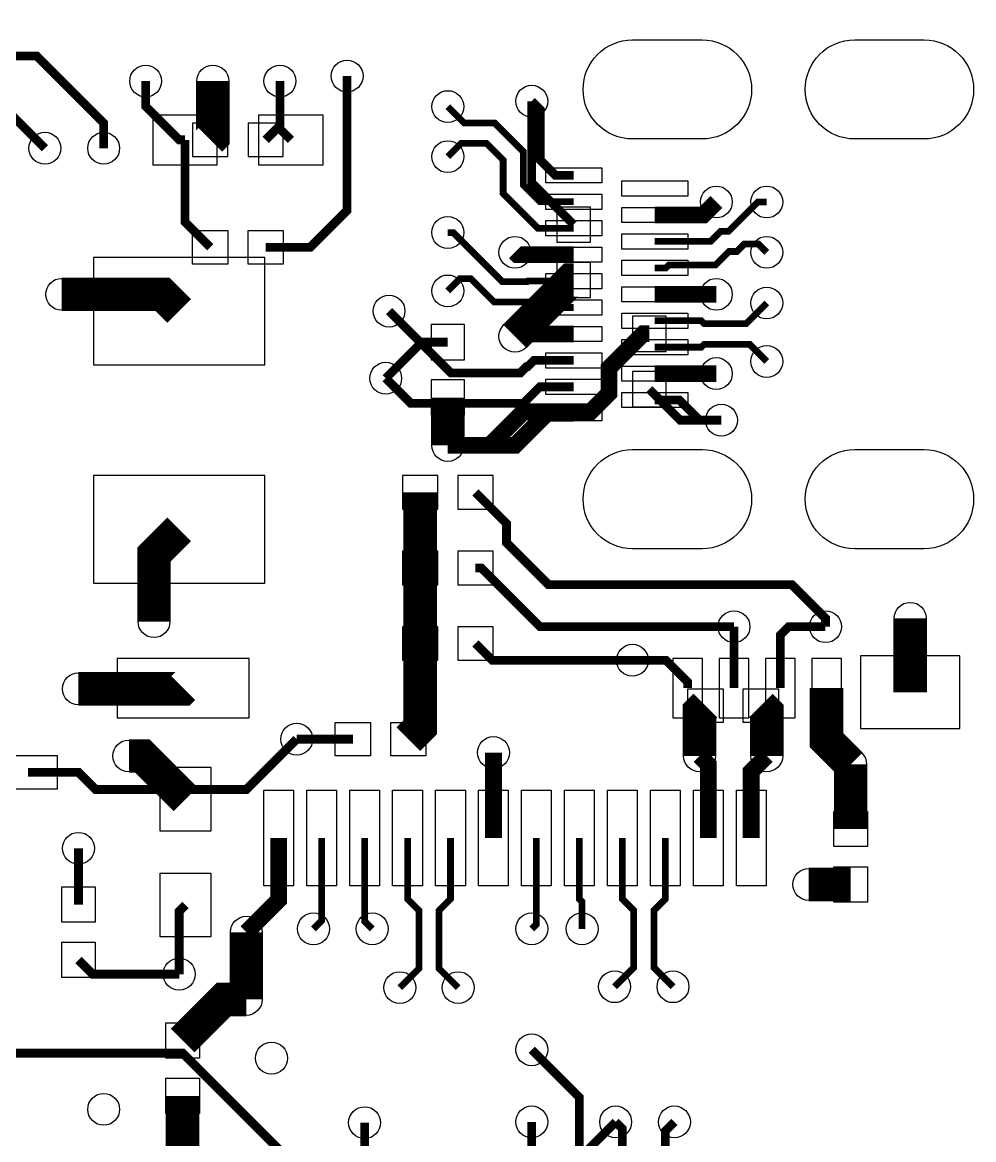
# Model space of a CAD drawing. Extents: x 10 to 3390, y -1467 to 2140.
# Drawn here: x 2817 to 3383, y 701 to 1367 of the extents above; entities that cross this region are included whole.
import ezdxf

# ---------------------------------------------------------------- set-up
doc = ezdxf.new("R2010")
doc.units = 0
for name, color, linetype in [('ETCH_BOTTOM', 6, 'CONTINUOUS'), ('ETCH_TOP', 150, 'CONTINUOUS'), ('PAD_BOTTOM', 254, 'CONTINUOUS'), ('PAD_TOP', 254, 'CONTINUOUS')]:
    doc.layers.add(name, color=color, linetype=linetype)

msp = doc.modelspace()

# ---------------------------------------------------------------- linework, layer by layer
at = {"layer": 'ETCH_BOTTOM'}
for points, const_width in [([(2645, 1682), (2576.5, 1613.5), (2566.5, 1613.5), (2549.37, 1596.37), (2549.37, 1517.63), (2556, 1511), (2649, 1511), (2680, 1480), (2680, 1452), (2785, 1347), (2825, 1347), (2865, 1307), (2865, 1292)], 5.25), ([(2526.5, 1610), (2530, 1606.5), (2530, 1515.13), (2547.56, 1497.57), (2642.43, 1497.57), (2665, 1475), (2665, 1442), (2795, 1312), (2810, 1312), (2830, 1292)], 5.25), ([(2928.5, 1297), (2930, 1298.5), (2930, 1332)], 20), ([(2970, 1332), (2970, 1305.5), (2961.5, 1297)], 5.25), ([(3120, 1320), (3120, 1271.5), (3145, 1246.5)], 5.25), ([(3145, 1213.5), (3143.5, 1213.5), (3110, 1180)], 20), ([(2910, 1195), (2900, 1205), (2840, 1205)], 20), ([(3070, 1115), (3095, 1115), (3115, 1135), (3155, 1135), (3166, 1146), (3166, 1161), (3186.5, 1181.5), (3190, 1181.5)], 10), ([(3070, 1176.5), (3054.51, 1176.5), (3033.01, 1155)], 5.25), ([(3070, 1143.5), (3070, 1115)], 20), ([(3190, 1148.5), (3208.5, 1130), (3232.99, 1130)], 5.25), ([(3053.5, 1087), (3053.5, 1042)], 20), ([(3295, 1007), (3295, 1012), (3275, 1032), (3130, 1032), (3105, 1057), (3105, 1068.5), (3086.5, 1087)], 5.25), ([(2910, 1065), (2895, 1050), (2895, 1010)], 20), ([(3053.5, 1042), (3053.5, 997)], 20), ([(3240.51, 1007), (3125, 1007), (3090, 1042), (3086.5, 1042)], 5.25), ([(3345.43, 967.97), (3345.43, 1012)], 20), ([(3053.5, 997), (3053.5, 972)], 20), ([(3240.51, 970.43), (3240.51, 1007)], 5.25), ([(3268.07, 970.43), (3268.07, 1002), (3273.07, 1007), (3295, 1007)], 5.25), ([(3086.5, 997), (3096.5, 987), (3180, 987)], 5.25), ([(3180, 987), (3200, 987), (3212.95, 974.05), (3212.95, 970.43)], 5.25), ([(2850, 970), (2911.93, 970), (2912.36, 970.43)], 20), ([(3295.63, 970.43), (3295.63, 939.37), (3310, 925)], 20), ([(2819.84, 920.24), (2850, 920.24), (2860.24, 910), (2950, 910), (2980, 940)], 5.25), ([(2793.5, 753), (2912, 753), (2980, 685), (3143, 685), (3170, 712)], 5.25)]:
    msp.add_lwpolyline(points, dxfattribs=dict(at, const_width=const_width))
at = {"layer": 'ETCH_TOP'}
for points, const_width in [([(2890, 1332), (2890, 1317), (2910, 1297), (2913.5, 1297)], 5.25), ([(2961.5, 1233), (2988, 1233), (3010, 1255), (3010, 1335)], 5.25), ([(2970, 1332), (2970, 1303.5), (2976.5, 1297)], 5.25), ([(3070, 1316.8), (3079.8, 1307), (3098, 1307), (3115, 1290), (3115, 1270), (3124.88, 1260.12), (3145.08, 1260.12)], 4), ([(3120, 1320), (3125, 1315), (3125, 1285), (3134.13, 1275.87), (3145.08, 1275.87)], 5.25), ([(2928.5, 1233), (2913.5, 1248), (2913.5, 1297)], 5.25), ([(3145.08, 1244.37), (3123.65, 1244.37), (3103, 1265.02), (3103, 1285.02), (3093.02, 1295), (3078, 1295), (3070, 1287)], 4), ([(3193.31, 1252.24), (3222.24, 1252.24), (3230, 1260)], 10), ([(3260, 1260), (3254.75, 1260), (3237.25, 1242.5), (3232.5, 1242.5), (3226.5, 1236.5), (3193.31, 1236.5)], 4), ([(3070, 1241.8), (3073.2, 1241.8), (3102.5, 1212.5), (3117.25, 1212.5), (3117.62, 1212.87), (3145.08, 1212.87)], 4), ([(3110, 1230), (3111.38, 1228.62), (3145.08, 1228.62)], 10), ([(3260, 1230), (3255.07, 1234.93), (3246.66, 1234.93), (3242.23, 1230.5), (3237.48, 1230.5), (3229.48, 1222.5), (3201.75, 1222.5), (3200, 1220.75), (3193.31, 1220.75)], 4), ([(3070, 1207), (3077.26, 1214.26), (3083.76, 1214.26), (3097.52, 1200.5), (3119.25, 1200.5), (3122.62, 1197.13), (3145.08, 1197.13)], 4), ([(3230, 1205), (3193.31, 1205)], 10), ([(3193.31, 1189.25), (3221, 1189.25), (3222.75, 1187.5), (3247.7, 1187.5), (3260, 1199.8)], 4), ([(3145.08, 1165.63), (3121.27, 1165.63), (3117.51, 1161.87), (3116.87, 1161.87), (3113.15, 1158.15), (3071.85, 1158.15), (3035, 1195)], 5.25), ([(3145.08, 1181.38), (3111.38, 1181.38), (3110, 1180)], 10), ([(3260, 1165), (3249.74, 1175.26), (3222.75, 1175.26), (3220.99, 1173.5), (3193.31, 1173.5)], 4), ([(3193.31, 1157.76), (3230, 1157.76)], 10), ([(3033.01, 1155), (3048.01, 1140), (3115, 1140), (3124.88, 1149.88), (3145.08, 1149.88)], 5.25), ([(3070, 1115), (3110, 1115), (3129.13, 1134.13), (3145.08, 1134.13)], 10), ([(3193.31, 1142.01), (3207.99, 1142.01), (3220, 1130), (3232.99, 1130)], 5.25), ([(3053.5, 972), (3053.5, 947), (3046.5, 940)], 20), ([(3220, 930), (3220, 956.5), (3223.5, 960)], 20), ([(3260, 930), (3260, 956.5), (3256.5, 960)], 20), ([(2880, 930), (2888, 930), (2913.75, 904.25)], 20), ([(3013.5, 940), (2980, 940)], 5.25), ([(3097.2, 881.17), (3097.2, 932)], 10), ([(3225.16, 881.17), (3225.16, 924.84), (3220, 930)], 10), ([(3250.75, 881.17), (3250.75, 920.75), (3260, 930)], 10), ([(3310, 925), (3310, 886.5)], 20), ([(2969.25, 881.17), (2969.25, 844.25), (2950, 825)], 10), ([(2994.84, 881.17), (2994.84, 831.84), (2990, 827)], 4), ([(3020.43, 881.17), (3020.43, 831.57), (3025, 827)], 4), ([(3041.41, 792), (3052.81, 803.4), (3052.81, 837.99), (3046.02, 844.78), (3046.02, 881.17)], 4), ([(3076.21, 792), (3064.81, 803.4), (3064.81, 837.99), (3071.61, 844.79), (3071.61, 881.17)], 4), ([(3122.8, 881.17), (3122.8, 829.8), (3120, 827)], 4), ([(3150, 827), (3150, 843.18), (3148.39, 844.79), (3148.39, 881.17)], 4), ([(3169.37, 792.55), (3180.77, 803.95), (3180.77, 837.99), (3173.98, 844.78), (3173.98, 881.17)], 4), ([(3204.17, 792.55), (3192.77, 803.95), (3192.77, 837.99), (3199.57, 844.79), (3199.57, 881.17)], 4), ([(2850, 841.5), (2850, 875)], 5.25), ([(3310, 853.5), (3285, 853.5)], 20), ([(2910, 800), (2910, 837.5), (2913.75, 841.25)], 5.25), ([(2950, 825), (2950, 785)], 20), ([(2910, 800), (2858.5, 800), (2850, 808.5)], 5.25), ([(2950, 785), (2936.5, 785), (2912, 760.5)], 20), ([(3148.39, 652.83), (3148.39, 726.61), (3120, 755)], 5.25), ([(2912, 727.5), (2912, 694)], 20), ([(3020.43, 652.83), (3020.43, 711.57)], 5.25), ([(3122.8, 652.83), (3120, 655.63), (3120, 712)], 5.25), ([(3173.98, 652.83), (3173.98, 708.02), (3170, 712)], 5.25), ([(3199.57, 652.83), (3199.57, 706.57), (3205, 712)], 5.25)]:
    msp.add_lwpolyline(points, dxfattribs=dict(at, const_width=const_width))
at = {"layer": 'PAD_BOTTOM'}
for points in [[(3180.125, 1356.58), (3221.455, 1356.58, -1), (3221.455, 1297.52), (3180.125, 1297.52, -1)], [(3312.405, 1356.58), (3353.735, 1356.58, -1), (3353.735, 1297.52), (3312.405, 1297.52, -1)], [(3180.125, 1112.48), (3221.455, 1112.48, -1), (3221.455, 1053.42), (3180.125, 1053.42, -1)], [(3312.405, 1112.48), (3353.735, 1112.48, -1), (3353.735, 1053.42), (3312.405, 1053.42, -1)]]:
    msp.add_lwpolyline(points, format="xyb", close=True, dxfattribs=at)
for points in [[(2939, 1307), (2918, 1307), (2918, 1287), (2939, 1287)], [(2972, 1307), (2951, 1307), (2951, 1287), (2972, 1287)], [(3155, 1236), (3155, 1257), (3135, 1257), (3135, 1236)], [(2859, 1227), (2859, 1163), (2961, 1163), (2961, 1227)], [(3155, 1203), (3155, 1224), (3135, 1224), (3135, 1203)], [(3180, 1192), (3180, 1171), (3200, 1171), (3200, 1192)], [(3080, 1166), (3080, 1187), (3060, 1187), (3060, 1166)], [(3180, 1159), (3180, 1138), (3200, 1138), (3200, 1159)], [(3080, 1133), (3080, 1154), (3060, 1154), (3060, 1133)], [(2859, 1097), (2859, 1033), (2961, 1033), (2961, 1097)], [(3043, 1077), (3064, 1077), (3064, 1097), (3043, 1097)], [(3076, 1077), (3097, 1077), (3097, 1097), (3076, 1097)], [(3043, 1032), (3064, 1032), (3064, 1052), (3043, 1052)], [(3076, 1032), (3097, 1032), (3097, 1052), (3076, 1052)], [(3043, 987), (3064, 987), (3064, 1007), (3043, 1007)], [(3076, 987), (3097, 987), (3097, 1007), (3076, 1007)], [(2872.99, 952.715), (2951.73, 952.715), (2951.73, 988.145), (2872.99, 988.145)], [(3221.81, 952.71), (3221.81, 988.14), (3204.09, 988.14), (3204.09, 952.71)], [(3249.37, 952.71), (3249.37, 988.14), (3231.65, 988.14), (3231.65, 952.71)], [(3276.93, 952.71), (3276.93, 988.14), (3259.21, 988.14), (3259.21, 952.71)], [(3304.49, 952.71), (3304.49, 988.14), (3286.77, 988.14), (3286.77, 952.71)], [(3374.96, 989.625), (3315.9, 989.625), (3315.9, 946.315), (3374.96, 946.315)], [(2837.555, 930.085), (2802.125, 930.085), (2802.125, 910.395), (2837.555, 910.395)]]:
    msp.add_lwpolyline(points, close=True, dxfattribs=at)
for centre in [(3010, 1335), (2890, 1332), (2930, 1332), (2970, 1332), (3070, 1316.8), (3120, 1320), (2830, 1292), (2865, 1292), (3070, 1287), (3230, 1260), (3260, 1260), (3070, 1241.8), (3110, 1230), (3260, 1230), (2840, 1205), (3070, 1207), (3230, 1205), (3260, 1199.8), (3035, 1195), (3110, 1180), (3260, 1165), (3230, 1157.76), (3033.01, 1155), (3232.99, 1130), (3070, 1115), (2895, 1010), (3345.43, 1012), (3240.51, 1007), (3295, 1007), (3180, 987), (2850, 970), (3053.5, 972), (2980, 940), (2880, 930), (3097.2, 932), (3220, 930), (3260, 930), (3310, 925), (2850, 875), (3285, 853.5), (2950, 825), (2990, 827), (3025, 827), (3120, 827), (3150, 827), (2910, 800), (3041.41, 792), (3076.21, 792), (3169.37, 792.55), (3204.17, 792.55), (2950, 785), (2965, 750), (3120, 755), (2865, 719.5), (3020.43, 711.57), (3120, 712), (3170, 712), (3205, 712), (2912, 694)]:
    msp.add_circle(centre, 9.5, dxfattribs=at)
at = {"layer": 'PAD_TOP'}
for points in [[(3180.125, 1356.58), (3221.455, 1356.58, -1), (3221.455, 1297.52), (3180.125, 1297.52, -1)], [(3312.405, 1356.58), (3353.735, 1356.58, -1), (3353.735, 1297.52), (3312.405, 1297.52, -1)], [(3180.125, 1112.48), (3221.455, 1112.48, -1), (3221.455, 1053.42), (3180.125, 1053.42, -1)], [(3312.405, 1112.48), (3353.735, 1112.48, -1), (3353.735, 1053.42), (3312.405, 1053.42, -1)]]:
    msp.add_lwpolyline(points, format="xyb", close=True, dxfattribs=at)
for points in [[(2932.5, 1282), (2894.5, 1282), (2894.5, 1312), (2932.5, 1312)], [(2995.5, 1282), (2957.5, 1282), (2957.5, 1312), (2995.5, 1312)], [(3128.35, 1271.34), (3128.35, 1280.4), (3161.81, 1280.4), (3161.81, 1271.34)], [(3173.62, 1263.46), (3173.62, 1272.52), (3212.99, 1272.52), (3212.99, 1263.46)], [(3128.35, 1255.59), (3128.35, 1264.65), (3161.81, 1264.65), (3161.81, 1255.59)], [(3173.62, 1247.71), (3173.62, 1256.77), (3212.99, 1256.77), (3212.99, 1247.71)], [(3128.35, 1239.84), (3128.35, 1248.9), (3161.81, 1248.9), (3161.81, 1239.84)], [(2939, 1223), (2918, 1223), (2918, 1243), (2939, 1243)], [(2972, 1223), (2951, 1223), (2951, 1243), (2972, 1243)], [(3173.62, 1231.97), (3173.62, 1241.03), (3212.99, 1241.03), (3212.99, 1231.97)], [(3128.35, 1224.09), (3128.35, 1233.15), (3161.81, 1233.15), (3161.81, 1224.09)], [(3173.62, 1216.22), (3173.62, 1225.28), (3212.99, 1225.28), (3212.99, 1216.22)], [(3128.35, 1208.34), (3128.35, 1217.4), (3161.81, 1217.4), (3161.81, 1208.34)], [(3173.62, 1200.47), (3173.62, 1209.53), (3212.99, 1209.53), (3212.99, 1200.47)], [(3128.35, 1192.6), (3128.35, 1201.66), (3161.81, 1201.66), (3161.81, 1192.6)], [(3173.62, 1184.72), (3173.62, 1193.78), (3212.99, 1193.78), (3212.99, 1184.72)], [(3128.35, 1176.85), (3128.35, 1185.91), (3161.81, 1185.91), (3161.81, 1176.85)], [(3173.62, 1168.97), (3173.62, 1178.03), (3212.99, 1178.03), (3212.99, 1168.97)], [(3128.35, 1161.1), (3128.35, 1170.16), (3161.81, 1170.16), (3161.81, 1161.1)], [(3173.62, 1153.23), (3173.62, 1162.29), (3212.99, 1162.29), (3212.99, 1153.23)], [(3128.35, 1145.35), (3128.35, 1154.41), (3161.81, 1154.41), (3161.81, 1145.35)], [(3173.62, 1137.48), (3173.62, 1146.54), (3212.99, 1146.54), (3212.99, 1137.48)], [(3128.35, 1129.6), (3128.35, 1138.66), (3161.81, 1138.66), (3161.81, 1129.6)], [(3213, 970), (3234, 970), (3234, 950), (3213, 950)], [(3246, 970), (3267, 970), (3267, 950), (3246, 950)], [(3024, 930), (3003, 930), (3003, 950), (3024, 950)], [(3057, 930), (3036, 930), (3036, 950), (3057, 950)], [(2928.75, 923.25), (2928.75, 885.25), (2898.75, 885.25), (2898.75, 923.25)], [(2978.11, 852.625), (2960.39, 852.625), (2960.39, 909.715), (2978.11, 909.715)], [(3003.7, 852.625), (2985.98, 852.625), (2985.98, 909.715), (3003.7, 909.715)], [(3029.29, 852.625), (3011.57, 852.625), (3011.57, 909.715), (3029.29, 909.715)], [(3054.88, 852.625), (3037.16, 852.625), (3037.16, 909.715), (3054.88, 909.715)], [(3080.47, 852.625), (3062.75, 852.625), (3062.75, 909.715), (3080.47, 909.715)], [(3106.06, 852.625), (3088.34, 852.625), (3088.34, 909.715), (3106.06, 909.715)], [(3131.66, 852.625), (3113.94, 852.625), (3113.94, 909.715), (3131.66, 909.715)], [(3157.25, 852.625), (3139.53, 852.625), (3139.53, 909.715), (3157.25, 909.715)], [(3182.84, 852.625), (3165.12, 852.625), (3165.12, 909.715), (3182.84, 909.715)], [(3208.43, 852.625), (3190.71, 852.625), (3190.71, 909.715), (3208.43, 909.715)], [(3234.02, 852.625), (3216.3, 852.625), (3216.3, 909.715), (3234.02, 909.715)], [(3259.61, 852.625), (3241.89, 852.625), (3241.89, 909.715), (3259.61, 909.715)], [(3320, 897), (3320, 876), (3300, 876), (3300, 897)], [(2928.75, 860.25), (2928.75, 822.25), (2898.75, 822.25), (2898.75, 860.25)], [(3320, 864), (3320, 843), (3300, 843), (3300, 864)], [(2840, 831), (2840, 852), (2860, 852), (2860, 831)], [(2840, 798), (2840, 819), (2860, 819), (2860, 798)], [(2902, 750), (2902, 771), (2922, 771), (2922, 750)], [(2902, 717), (2902, 738), (2922, 738), (2922, 717)]]:
    msp.add_lwpolyline(points, close=True, dxfattribs=at)
for centre in [(3010, 1335), (2890, 1332), (2930, 1332), (2970, 1332), (3070, 1316.8), (3120, 1320), (2830, 1292), (2865, 1292), (3070, 1287), (3230, 1260), (3260, 1260), (3070, 1241.8), (3110, 1230), (3260, 1230), (2840, 1205), (3070, 1207), (3230, 1205), (3260, 1199.8), (3035, 1195), (3110, 1180), (3260, 1165), (3230, 1157.76), (3033.01, 1155), (3232.99, 1130), (3070, 1115), (2895, 1010), (3345.43, 1012), (3240.51, 1007), (3295, 1007), (3180, 987), (2850, 970), (3053.5, 972), (2980, 940), (2880, 930), (3097.2, 932), (3220, 930), (3260, 930), (3310, 925), (2850, 875), (3285, 853.5), (2950, 825), (2990, 827), (3025, 827), (3120, 827), (3150, 827), (2910, 800), (3041.41, 792), (3076.21, 792), (3169.37, 792.55), (3204.17, 792.55), (2950, 785), (2965, 750), (3120, 755), (2865, 719.5), (3020.43, 711.57), (3120, 712), (3170, 712), (3205, 712), (2912, 694)]:
    msp.add_circle(centre, 9.5, dxfattribs=at)

doc.saveas('drawing.dxf')
